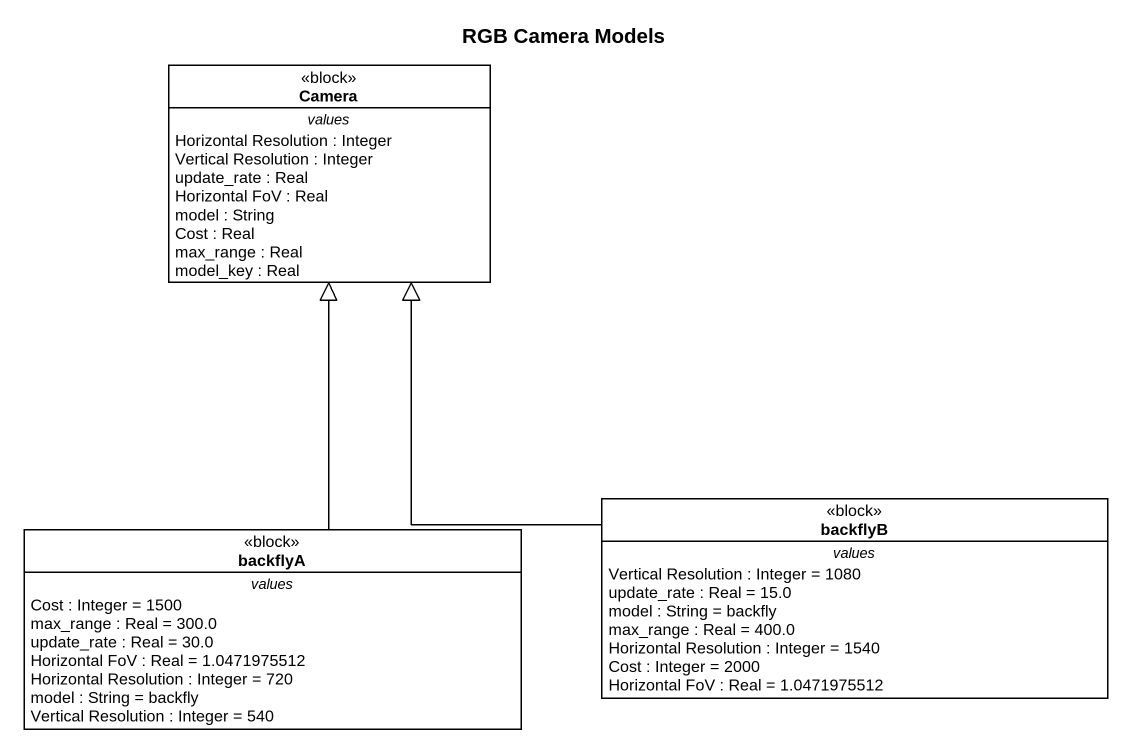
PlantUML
@startuml
title RGB Camera Models
hide circle
hide empty members
class Camera <<block>> {
  -- values --
  Horizontal Resolution : Integer
  Vertical Resolution : Integer
  update_rate : Real
  Horizontal FoV : Real
  model : String
  Cost : Real
  max_range : Real
  model_key : Real
}
class backflyB <<block>> {
  -- values --
  Vertical Resolution : Integer = 1080
  update_rate : Real = 15.0
  model : String = backfly
  max_range : Real = 400.0
  Horizontal Resolution : Integer = 1540
  Cost : Integer = 2000
  Horizontal FoV : Real = 1.0471975512
}
class backflyA <<block>> {
  -- values --
  Cost : Integer = 1500
  max_range : Real = 300.0
  update_rate : Real = 30.0
  Horizontal FoV : Real = 1.0471975512
  Horizontal Resolution : Integer = 720
  model : String = backfly
  Vertical Resolution : Integer = 540
}
backflyB -up-|> Camera
backflyA -up-|> Camera
@enduml
